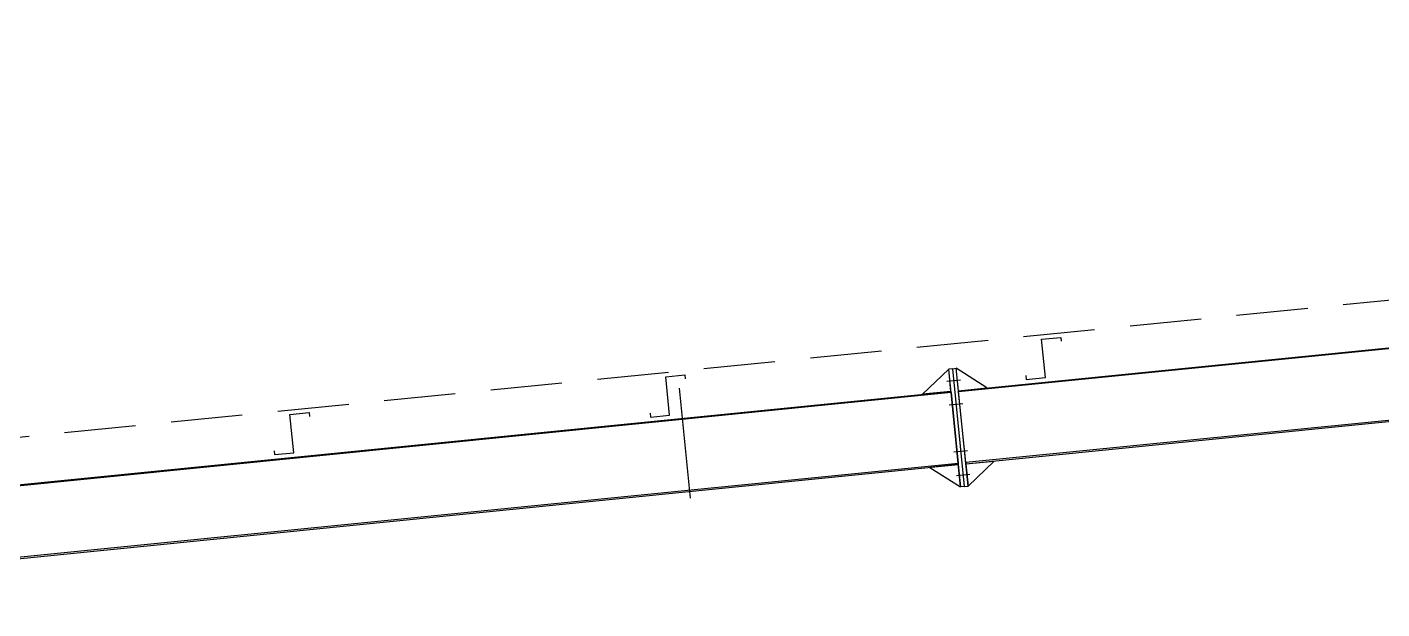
# Model space of a CAD drawing. Header units: millimetres. Extents: x 68421 to 1479662, y -51504 to 144751.
# Drawn here: x 1157605 to 1163321, y 71072 to 73527 of the extents above; entities that cross this region are included whole.
import ezdxf

# ---------------------------------------------------------------- set-up
doc = ezdxf.new("R2010")
doc.units = ezdxf.units.MM
doc.header["$LTSCALE"] = 0.35
doc.header["$MEASUREMENT"] = 0
doc.linetypes.add('CONTIN', pattern=[0, 0, 0])
doc.linetypes.add('DASHED', pattern=[1290.855, 860.57, -430.285])
doc.layers.get('0').update_dxf_attribs({"linetype": 'CONTIN'})
for name, color, linetype in [('1', 7, 'CONTIN'), ('10', 10, 'CONTIN'), ('5', 5, 'DASHED')]:
    doc.layers.add(name, color=color, linetype=linetype)

# ---------------------------------------------------------------- blocks, each defined once
blk = doc.blocks.new('ZCOL')
for p, q in [((10.16, 0), (0, 0)), ((0, 0), (0, -25.4)), ((10.16, -2.54), (10.16, 0)), ((-10.16, -25.4), (-10.16, -22.86)), ((0, -25.4), (-10.16, -25.4))]:
    blk.add_line(p, q)

msp = doc.modelspace()

# ---------------------------------------------------------------- linework, layer by layer
at = {"layer": '1'}
for p, q in [((1161534.51709, 71992.1689), (1164229.07769, 72261.6259)), ((1164528.08639, 72286.5019), (1161535.01416, 71987.1953)), ((1164229.57469, 72256.6513), (1161535.01416, 71987.1953)), ((1161383.271, 71977.0459), (1161493.22217, 72083.5146)), ((1161509.14307, 72085.1074), (1161493.22217, 72083.5146)), ((1161542.97412, 71585.9961), (1161493.22217, 72083.5146)), ((1161493.22217, 72083.5146), (1161493.22217, 72083.5146)), ((1161502.6753, 71988.9863), (1161493.22217, 72083.5146)), ((1161509.14307, 72085.1074), (1161525.06397, 72086.6992)), ((1161509.14307, 72085.1074), (1161558.89405, 71587.5879)), ((1161509.14307, 72085.1074), (1161558.89405, 71587.5879)), ((1161574.81592, 71589.1796), (1161525.06397, 72086.6992)), ((1161653.92237, 72004.1093), (1161525.06397, 72086.6992)), ((1161525.06397, 72086.6992), (1161525.06397, 72086.6992)), ((1161534.51709, 71992.1689), (1161525.06397, 72086.6992)), ((1161485.56006, 72032.5), (1161542.67627, 72038.2109)), ((1161485.56006, 72032.5), (1161542.67627, 72038.2109)), ((1152378.23389, 71076.542), (1161502.6753, 71988.9863)), ((1161503.17334, 71984.0097), (1152378.73089, 71071.5673)), ((1161503.17334, 71984.0097), (1155871.26197, 71420.8193)), ((1160355.45313, 72003.4746), (1160401.88819, 71539.122)), ((1161502.6753, 71988.9863), (1161383.271, 71977.0459)), ((1161503.17334, 71984.0097), (1161502.6753, 71988.9863)), ((1161503.17334, 71984.0097), (1161533.02393, 71685.5)), ((1161534.51709, 71992.1689), (1161653.92237, 72004.1093)), ((1161535.01416, 71987.1953), (1161534.51709, 71992.1689)), ((1161564.86573, 71688.6836), (1161535.01416, 71987.1953)), ((1164557.93699, 71987.9902), (1161564.86573, 71688.6836)), ((1164557.71139, 71987.9677), (1161564.86573, 71688.6836)), ((1161565.36182, 71683.708), (1164558.20949, 71982.9931)), ((1161495.51026, 71932.9951), (1161552.62647, 71938.708)), ((1161495.51026, 71932.9951), (1161552.62647, 71938.708)), ((1161515.41065, 71733.9882), (1161572.52784, 71739.6992)), ((1161515.41065, 71733.9882), (1161572.52784, 71739.6992)), ((1161533.02393, 71685.5), (1155901.11353, 71122.3086)), ((1161533.02393, 71685.5), (1155901.38086, 71122.3359)), ((1161533.02393, 71685.5), (1161533.52198, 71680.5244)), ((1161564.86573, 71688.6836), (1161564.86573, 71688.6836)), ((1161564.86573, 71688.6836), (1161565.36182, 71683.708)), ((1161565.36182, 71683.708), (1161684.76709, 71695.6494)), ((1161565.36182, 71683.708), (1161574.81592, 71589.1796)), ((1161684.76709, 71695.6494), (1161574.81592, 71589.1796)), ((1155901.87891, 71117.3603), (1161533.52198, 71680.5244)), ((1161533.52198, 71680.5244), (1161414.11768, 71668.5849)), ((1161414.11768, 71668.5849), (1161542.97412, 71585.9961)), ((1161525.3628, 71634.4853), (1161582.47705, 71640.1963)), ((1161525.3628, 71634.4853), (1161582.47705, 71640.1963)), ((1161533.52198, 71680.5244), (1161542.97412, 71585.9961)), ((1161558.89405, 71587.5879), (1161542.97412, 71585.9961)), ((1161542.97412, 71585.9961), (1161542.97412, 71585.9961)), ((1161558.89405, 71587.5879), (1161574.81592, 71589.1796)), ((1161574.81592, 71589.1796), (1161574.81592, 71589.1796))]:
    msp.add_line(p, q, dxfattribs=at)
at = {"layer": '5'}
msp.add_line((1152368.23389, 71276.54), (1174868.23389, 73526.538), dxfattribs=at)

# ---------------------------------------------------------------- block references
at = {"layer": '10', "xscale": -8, "yscale": -6.3740158, "zscale": -6.3740158, "rotation": 5.710590800000002}
for p in [(1161901.18409, 72047.9824), (1160315.39209, 71889.4033), (1158729.50196, 71730.8144)]:
    msp.add_blockref('ZCOL', p, dxfattribs=at)

doc.saveas('drawing.dxf')
